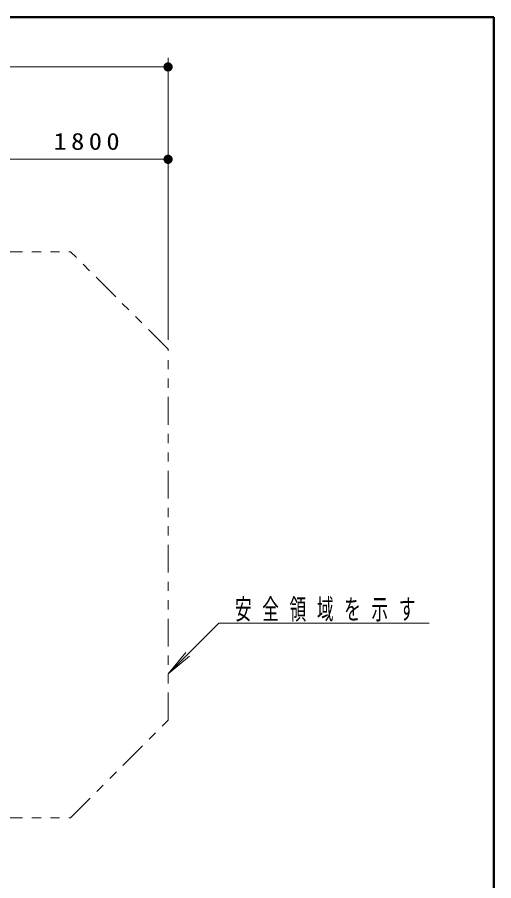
# Model space of a CAD drawing. Units: millimetres on the paper, scale 1:50. Extents: x -365 to 0, y -12 to 257.
# Drawn here: x -51.5 to 0, y 163.5 to 257 of the extents above; entities that cross this region are included whole.
import ezdxf

# ---------------------------------------------------------------- set-up
doc = ezdxf.new("R2010")
doc.units = ezdxf.units.MM
doc.linetypes.add('USER3', pattern=[8, 3, -1, 1, -1, 1, -1])
doc.layers.add('LY_3', color=7, linetype='Continuous', lineweight=25)
doc.layers.add('LY_4', color=7, linetype='Continuous', lineweight=13)
doc.styles.add('ＭＳ ゴシック', font='')
doc.styles.get('ＭＳ ゴシック').set_extended_font_data('MS Gothic')

# ---------------------------------------------------------------- blocks, each defined once
blk = doc.blocks.new('filled_dot')
at = {"color": 0, "linetype": 'Continuous', "lineweight": -2, "const_width": 1.25}
blk.add_lwpolyline([(-0.625, 0, 1), (0.625, 0, 1)], format="xyb", close=True, dxfattribs=at)

msp = doc.modelspace()

# ---------------------------------------------------------------- linework, layer by layer
at = {"layer": 'LY_3', "lineweight": 13}
for p, q in [((-35.207, 242.623), (-35.207, 252.623)), ((-96.479, 251.623), (-35.207, 251.623)), ((-35.207, 222.079), (-35.207, 242.623)), ((-53.207, 241.623), (-35.207, 241.623)), ((-29.708, 191.423), (-35.207, 185.924)), ((-29.708, 191.423), (-6.973, 191.423)), ((-35.207, 185.924), (-33.279, 188.222)), ((-35.207, 185.924), (-32.909, 187.853))]:
    msp.add_line(p, q, dxfattribs=at)
at = {"layer": 'LY_3', "linetype": 'USER3', "lineweight": 13}
for p, q in [((-85.935, 231.623), (-45.751, 231.623)), ((-35.207, 221.079), (-45.751, 231.623)), ((-35.207, 180.896), (-35.207, 221.079)), ((-45.751, 170.351), (-35.207, 180.896)), ((-85.935, 170.351), (-45.751, 170.351))]:
    msp.add_line(p, q, dxfattribs=at)
at = {"layer": 'LY_4', "lineweight": 50}
for p, q in [((0, 257), (-365, 257)), ((0, 0), (0, 257))]:
    msp.add_line(p, q, dxfattribs=at)

# ---------------------------------------------------------------- block references
at = {"layer": 'LY_3', "lineweight": 13, "xscale": 0.4, "yscale": 0.4, "rotation": 180}
for p in [(-35.207, 251.623), (-35.207, 241.623)]:
    msp.add_blockref('filled_dot', p, dxfattribs=at)

# ---------------------------------------------------------------- texts
at = {"layer": 'LY_3', "style": 'ＭＳ ゴシック'}
for s, insert, char_height, attachment_point in [('\\T1.33;\\W1.15;1800', (-43.786, 242.623), 1.833, 8), ('\\T1.64;\\W0.6;安全領域を示す', (-27.973, 191.573), 2.199, 7)]:
    msp.add_mtext(s, dxfattribs=dict(at, insert=insert, char_height=char_height, attachment_point=attachment_point))

doc.saveas('drawing.dxf')
